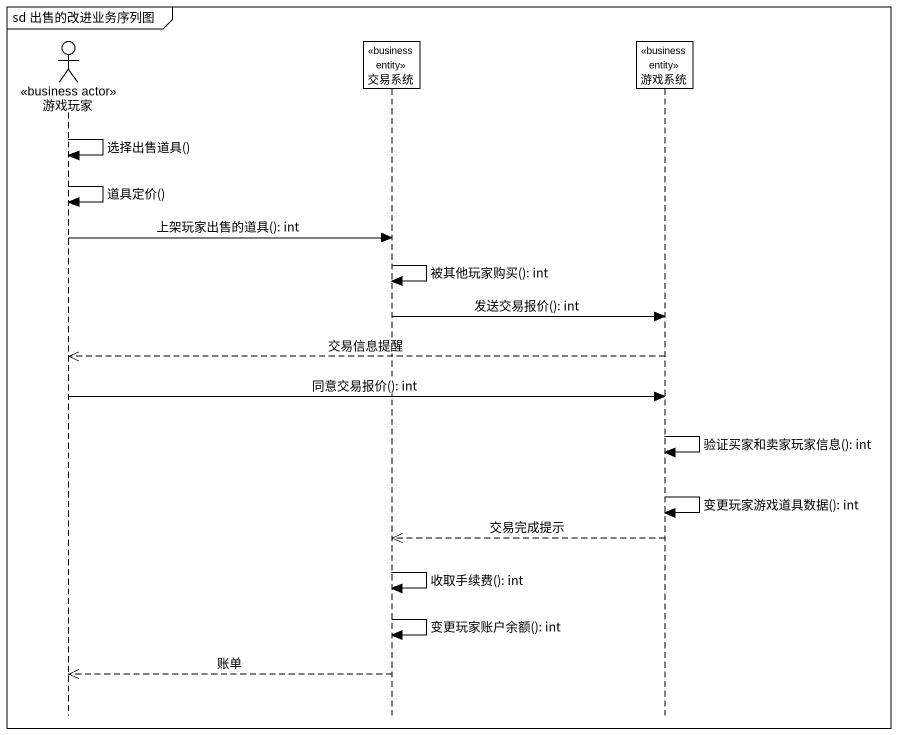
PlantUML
@startuml
mainframe sd 出售的改进业务序列图
hide footbox
actor 游戏玩家 <<business actor>>
participant 交易系统 <<business entity>>
participant 游戏系统 <<business entity>>

游戏玩家 -> 游戏玩家 : 选择出售道具()
游戏玩家 -> 游戏玩家 : 道具定价()
游戏玩家 -> 交易系统 : 上架玩家出售的道具(): int
交易系统 -> 交易系统 : 被其他玩家购买(): int
交易系统 -> 游戏系统 : 发送交易报价(): int
游戏系统 -->> 游戏玩家 : 交易信息提醒
游戏玩家 -> 游戏系统 : 同意交易报价(): int
游戏系统 -> 游戏系统 : 验证买家和卖家玩家信息(): int
游戏系统 -> 游戏系统 : 变更玩家游戏道具数据(): int
游戏系统 -->> 交易系统 : 交易完成提示
交易系统 -> 交易系统 : 收取手续费(): int
交易系统 -> 交易系统 : 变更玩家账户余额(): int
交易系统 -->> 游戏玩家 : 账单
@enduml
